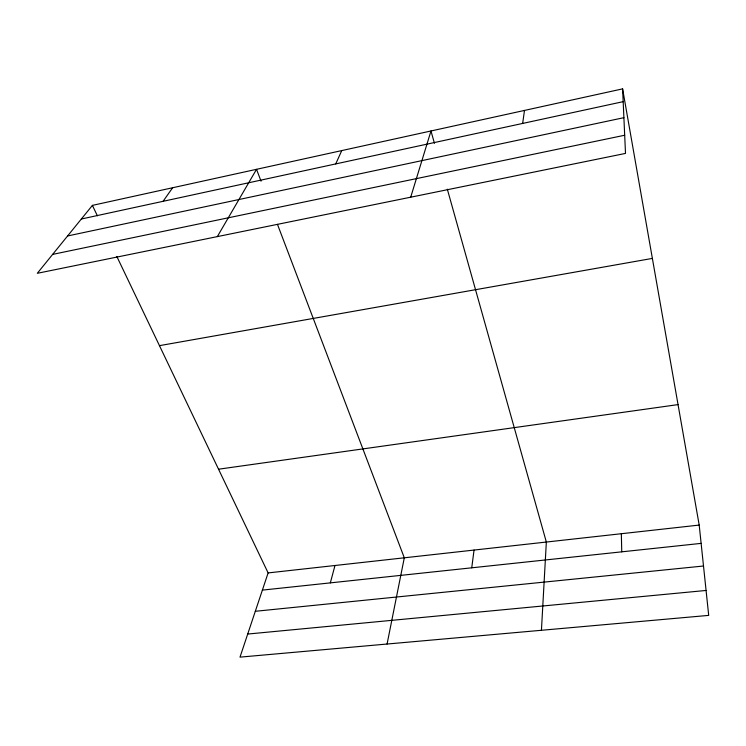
<?xml version="1.0" encoding="UTF-8"?>
<svg xmlns="http://www.w3.org/2000/svg" width="746" height="746" viewBox="0 0 746 746"><rect width="100%" height="100%" fill="white"/><g stroke="black" fill="none" stroke-linecap="round" stroke-linejoin="round"><path stroke-width="1.12" d="M541.437 630.277L546.342 542.044L447.32 189.186M471.742 567.809L474.046 550.063M522.648 123.435L524.494 110.436M387.071 644.031L404.304 557.803L277.456 224.341M330.329 582.878L334.991 565.496M410.701 197.196L430.983 130.979L434.442 143.297M116.814 256.447L268.122 572.919L239.998 657.133L708.7 615.385L699.198 525.081L622.602 88.867L92.401 205.383L37.3 273.306L625.502 153.415L622.602 88.867M335.728 163.915L341.761 150.589M217.328 236.613L256.531 169.323L261.044 181.185M163.085 201.317L172.615 187.759M81.342 219.016L623.18 101.661M67.588 235.969L623.898 117.672M52.64 254.395L624.691 135.24M159.458 345.65L652.377 258.405M218.541 469.206L678.049 404.602M268.122 572.919L699.198 525.081M262.378 590.114L701.128 543.377M255.309 611.291L703.506 566.009M247.7 634.053L706.08 590.459M92.401 205.383L97.381 215.808M621.343 533.726L621.754 551.835"/></g></svg>
